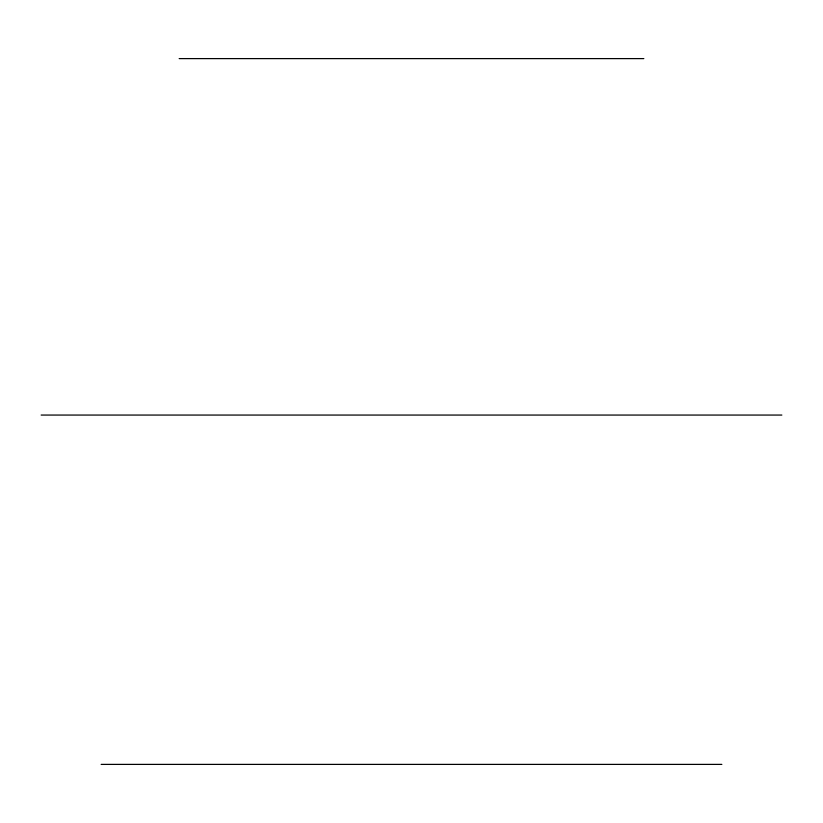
<?xml version="1.0" encoding="UTF-8"?>
<svg xmlns="http://www.w3.org/2000/svg" width="823" height="823" viewBox="0 0 823 823"><rect width="100%" height="100%" fill="white"/><g stroke="black" fill="none" stroke-linecap="round" stroke-linejoin="round"><path stroke-width="1.23" d="M179.167 58.608L643.833 58.608M41.15 415.059L781.85 415.059M101.147 764.392L721.853 764.392"/></g></svg>
